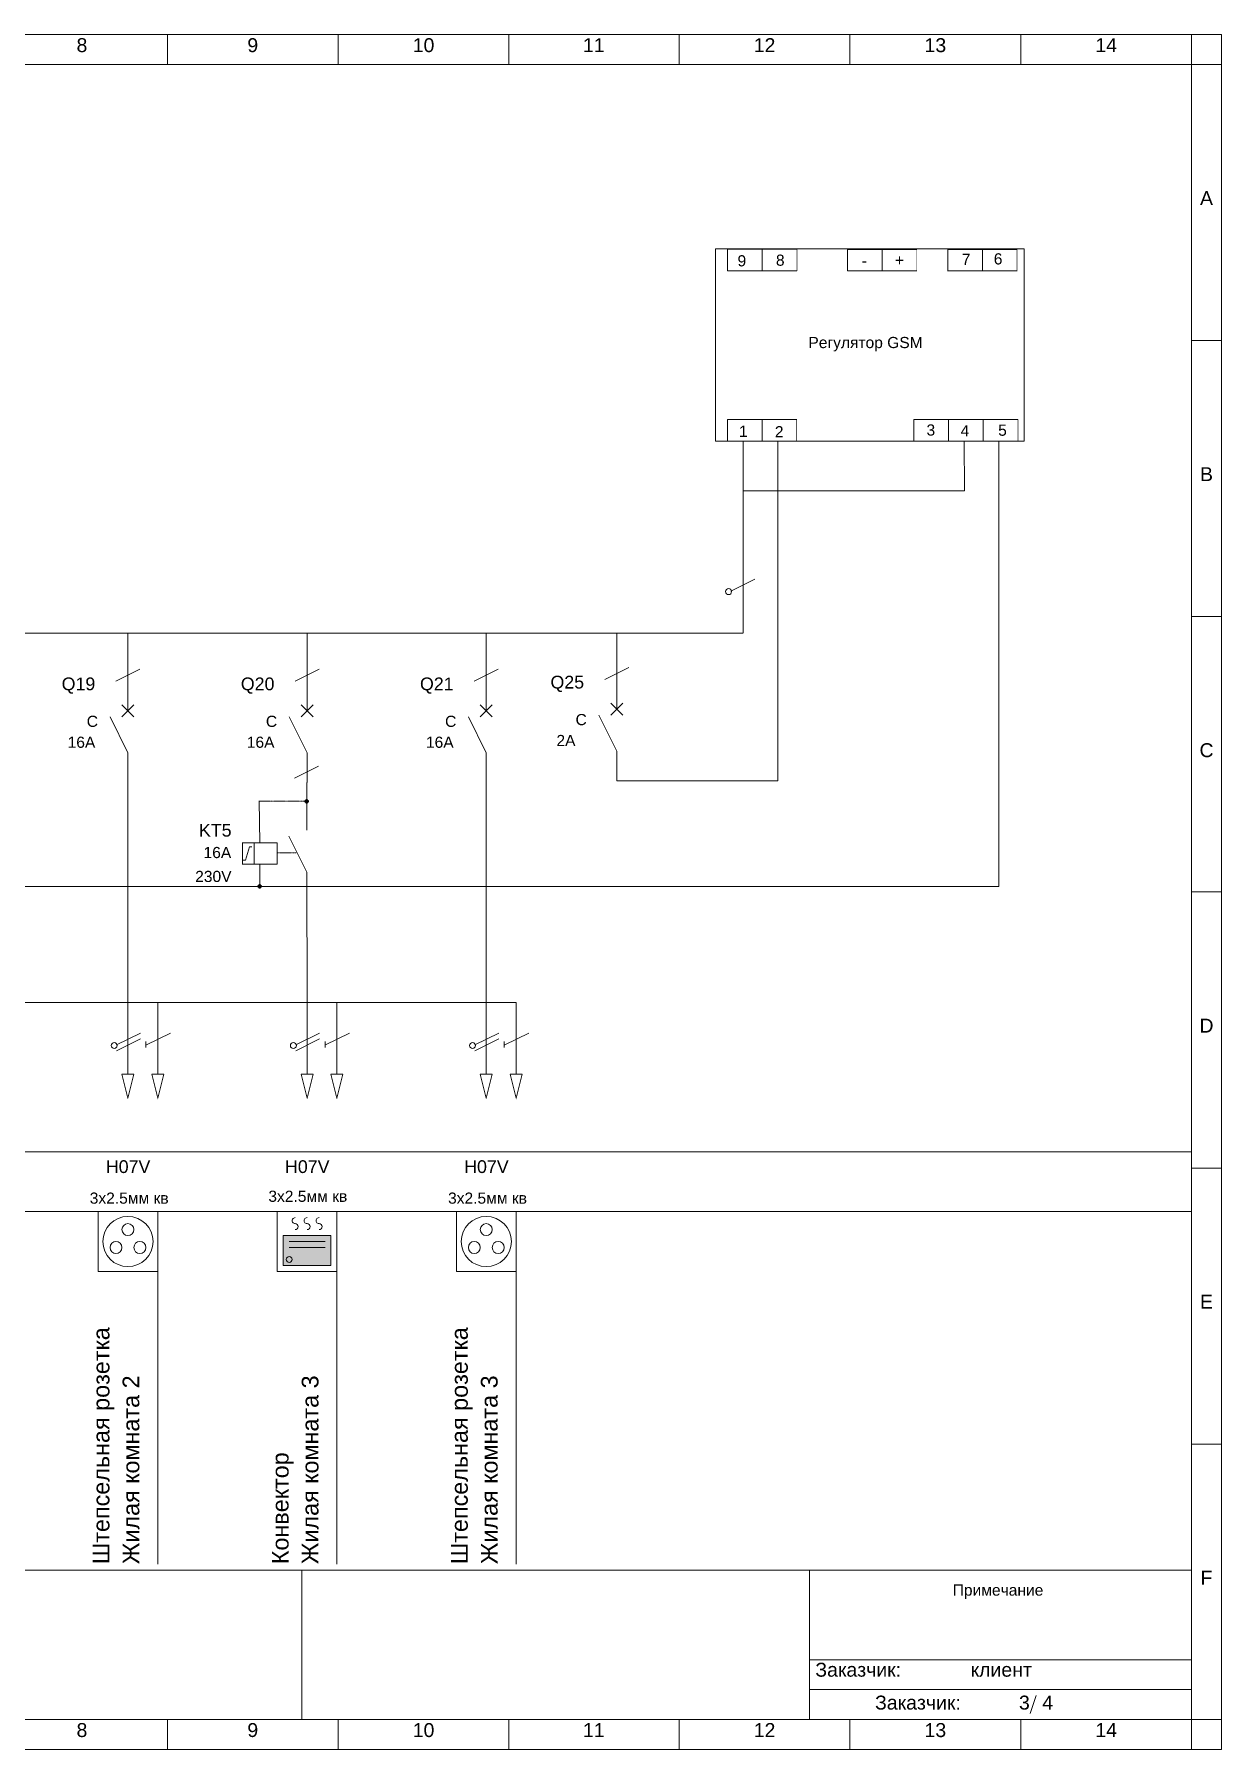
# Model space of a CAD drawing. Header units: inches. Extents: x 796 to 13390, y -2882 to -10.
# Drawn here: x 11401 to 13390, y -2881 to -10 of the extents above; entities that cross this region are included whole.
import ezdxf
from ezdxf.enums import TextEntityAlignment as Align

# ---------------------------------------------------------------- set-up
doc = ezdxf.new("R2010")
doc.units = ezdxf.units.IN
doc.header["$MEASUREMENT"] = 0
doc.linetypes.add('DASHED', pattern=[0.75, 0.5, -0.25])
doc.layers.get('0').update_dxf_attribs({"lineweight": 0})
doc.styles.add('Style101', font='arial.ttf')
doc.styles.add('Style105', font='arial.ttf')
doc.styles.add('Style109', font='arial.ttf')
doc.styles.add('Style125', font='arial.ttf')
doc.styles.add('Style13', font='arial.ttf')
doc.styles.add('Style135', font='arial.ttf')
doc.styles.add('Style147', font='arial.ttf')
doc.styles.add('Style149', font='arial.ttf')
doc.styles.add('Style25', font='arial.ttf')
doc.styles.add('Style255', font='arial.ttf')
doc.styles.add('Style257', font='arial.ttf')
doc.styles.add('Style261', font='arial.ttf')
doc.styles.add('Style263', font='arial.ttf')
doc.styles.add('Style265', font='arial.ttf')
doc.styles.add('Style267', font='arial.ttf')
doc.styles.add('Style269', font='arial.ttf')
doc.styles.add('Style271', font='arial.ttf')
doc.styles.add('Style273', font='arial.ttf')
doc.styles.add('Style277', font='arial.ttf')
doc.styles.add('Style279', font='arial.ttf')
doc.styles.add('Style281', font='arial.ttf')
doc.styles.add('Style285', font='arial.ttf')
doc.styles.add('Style287', font='arial.ttf')
doc.styles.add('Style289', font='arial.ttf')
doc.styles.add('Style293', font='arial.ttf')
doc.styles.add('Style295', font='arial.ttf')
doc.styles.add('Style297', font='arial.ttf')
doc.styles.add('Style299', font='arial.ttf')
doc.styles.add('Style301', font='arial.ttf')
doc.styles.add('Style315', font='arial.ttf')
doc.styles.add('Style319', font='arial.ttf')
doc.styles.add('Style321', font='arial.ttf')
doc.styles.add('Style323', font='arial.ttf')
doc.styles.add('Style59', font='arial.ttf')
doc.styles.add('Style61', font='arial.ttf')
doc.styles.add('Style63', font='arial.ttf')
doc.styles.add('Style65', font='arial.ttf')
doc.styles.add('Style67', font='arial.ttf')
doc.styles.add('Style69', font='arial.ttf')
doc.styles.add('Style71', font='arial.ttf')
doc.styles.add('Style73', font='arial.ttf')
doc.styles.add('Style75', font='arial.ttf')
doc.styles.add('Style77', font='arial.ttf')
doc.styles.add('Style79', font='arial.ttf')
doc.styles.add('Style81', font='arial.ttf')
doc.styles.add('Style83', font='arial.ttf')
doc.styles.add('Style85', font='arial.ttf')
doc.styles.add('Style89', font='arial.ttf')
doc.styles.add('Style93', font='arial.ttf')
doc.styles.add('Style97', font='arial.ttf')

msp = doc.modelspace()

# ---------------------------------------------------------------- hatches: boundary and pattern name
at = {"linetype": 'Continuous'}
msp.add_hatch(color=9, dxfattribs=at).paths.add_polyline_path([(11818.2, -2020), (11898.2, -2020), (11898.2, -2070), (11818.2, -2070)], flags=0)

# ---------------------------------------------------------------- linework, layer by layer
at = {"color": 7, "linetype": 'Continuous'}
for p, q in [((13389.2, -10), (9289.2, -10)), ((9289.2, -10), (13389.2, -10)), ((11624.2, -10), (11624.2, -60)), ((11910.2, -10), (11910.2, -60)), ((12196.2, -10), (12196.2, -60)), ((12481.2, -10), (12481.2, -60)), ((12767.2, -10), (12767.2, -60)), ((13053.2, -10), (13053.2, -60)), ((13339.2, -10), (13389.2, -10)), ((13339.2, -2880), (13339.2, -10)), ((13389.2, -2880), (13389.2, -10)), ((13389.2, -10), (13389.2, -60)), ((13389.2, -10), (13389.2, -2880)), ((13389.2, -60), (9289.2, -60)), ((12542.1, -368.5), (12542.1, -690.7)), ((12542.1, -368.5), (13058.8, -368.5)), ((12562.3, -369.2), (12620.3, -369.2)), ((12562.3, -405.2), (12562.3, -369.2)), ((12620.3, -369.2), (12678.3, -369.2)), ((12620.3, -405.2), (12620.3, -369.2)), ((12763.2, -369.6), (12821.2, -369.6)), ((12763.2, -405.6), (12763.2, -369.6)), ((12821.2, -369.6), (12879.2, -369.6)), ((12821.2, -405.6), (12821.2, -369.6)), ((12930.9, -369.6), (12988.9, -369.6)), ((12930.9, -405.6), (12930.9, -369.6)), ((12988.9, -369.6), (13046.9, -369.6)), ((12988.9, -405.6), (12988.9, -369.6)), ((13058.8, -368.5), (13058.8, -690.7)), ((12620.3, -405.2), (12562.3, -405.2)), ((12678.3, -405.2), (12620.3, -405.2)), ((12821.2, -405.6), (12763.2, -405.6)), ((12879.2, -405.6), (12821.2, -405.6)), ((12988.9, -405.6), (12930.9, -405.6)), ((13046.9, -405.6), (12988.9, -405.6)), ((13339.2, -522), (13389.2, -522)), ((12562.1, -654.4), (12620.1, -654.4)), ((12562.1, -690.4), (12562.1, -654.4)), ((12620.1, -654.4), (12678.1, -654.4)), ((12620.1, -690.4), (12620.1, -654.4)), ((12874.4, -654.3), (12932.4, -654.3)), ((12874.4, -690.3), (12874.4, -654.3)), ((12932.4, -654.3), (12990.4, -654.3)), ((12932.4, -690.3), (12932.4, -654.3)), ((12990.4, -654.3), (13048.4, -654.3)), ((12990.4, -690.3), (12990.4, -654.3)), ((12542.1, -690.7), (13058.8, -690.7)), ((12620.1, -690.4), (12562.1, -690.4)), ((12588.2, -691.1), (12588.2, -1012)), ((12678.1, -690.4), (12620.1, -690.4)), ((12646.4, -691.5), (12646.4, -1259.1)), ((12646.4, -691.5), (12646.4, -1259.1)), ((12932.4, -690.3), (12874.4, -690.3)), ((12990.4, -690.3), (12932.4, -690.3)), ((12958.9, -773.5), (12958.6, -689.9)), ((13048.4, -690.3), (12990.4, -690.3)), ((13016.2, -691), (13016.4, -1435.7)), ((12588.2, -773.5), (12958.9, -773.5)), ((12567.9, -941.3), (12607.9, -921.3)), ((13339.2, -984), (13389.2, -984)), ((11258.2, -1012), (11558.2, -1012)), ((11558.2, -1012), (11558.2, -1062)), ((11558.2, -1012), (11858.2, -1012)), ((11858.2, -1012), (11858.2, -1062)), ((11858.2, -1012), (12587.7, -1012)), ((12158.2, -1012), (12158.2, -1062)), ((12376.7, -1139.1), (12376.7, -1012)), ((11558.2, -1142), (11558.2, -1062)), ((11858.2, -1142), (11858.2, -1062)), ((12158.2, -1142), (12158.2, -1062)), ((11538.2, -1092), (11578.2, -1072)), ((11838.2, -1092), (11878.2, -1072)), ((12138.2, -1092), (12178.2, -1072)), ((12356.7, -1089.1), (12396.7, -1069.1)), ((11548.2, -1152), (11568.2, -1132)), ((11568.2, -1152), (11548.2, -1132)), ((11848.2, -1152), (11868.2, -1132)), ((11868.2, -1152), (11848.2, -1132)), ((12148.2, -1152), (12168.2, -1132)), ((12168.2, -1152), (12148.2, -1132)), ((12366.7, -1149.1), (12386.7, -1129.1)), ((12386.7, -1149.1), (12366.7, -1129.1)), ((11558.2, -1212), (11528.2, -1152)), ((11528.2, -1152), (11528.2, -1152)), ((11858.2, -1212), (11828.2, -1152)), ((11828.2, -1152), (11828.2, -1152)), ((12158.2, -1212), (12128.2, -1152)), ((12128.2, -1152), (12128.2, -1152)), ((12376.7, -1209.1), (12346.7, -1149.1)), ((12346.7, -1149.1), (12346.7, -1149.1)), ((11558.2, -1262), (11558.2, -1212)), ((11837.3, -1254.5), (11877.3, -1234.5)), ((11858.2, -1262), (11858.2, -1212)), ((12158.2, -1262), (12158.2, -1212)), ((12376.7, -1259.1), (12376.7, -1209.1)), ((11558.2, -1262), (11558.2, -1630)), ((11857.8, -1341.6), (11857.8, -1261.6)), ((12158.2, -1262), (12158.2, -1630)), ((12376.7, -1259.1), (12646.4, -1259.1)), ((11777.9, -1292.2), (11778.8, -1362.6)), ((11749.8, -1362.6), (11807.8, -1362.6)), ((11749.8, -1398.6), (11749.8, -1362.6)), ((11754.8, -1391.6), (11761.8, -1369.6)), ((11761.8, -1369.6), (11765.8, -1369.6)), ((11765.8, -1369.6), (11761.8, -1369.6)), ((11761.8, -1369.6), (11761.8, -1369.6)), ((11769.8, -1398.6), (11769.8, -1362.6)), ((11807.8, -1362.6), (11807.8, -1398.6)), ((11827.8, -1351.6), (11857.8, -1411.6)), ((11807.8, -1398.6), (11749.8, -1398.6)), ((11750.8, -1391.6), (11754.8, -1391.6)), ((11778.8, -1398.6), (11778.8, -1435.6)), ((11857.8, -1411.6), (11858.2, -1630)), ((9470.9, -1435.7), (13016.4, -1435.7)), ((11857.8, -1461.6), (11857.8, -1461.6)), ((13339.2, -1445), (13389.2, -1445)), ((9587.2, -1630), (12208.2, -1630)), ((11558.2, -1630), (11558.2, -1730)), ((11608.2, -1630), (11608.2, -1730)), ((11858.2, -1630), (11858.2, -1730)), ((11908.2, -1630), (11908.2, -1730)), ((12158.2, -1630), (12158.2, -1730)), ((12208.2, -1630), (12208.2, -1730)), ((11539.2, -1701), (11579.2, -1681)), ((11539.2, -1711), (11579.2, -1691)), ((11589.2, -1701), (11629.2, -1681)), ((11839.2, -1701), (11879.2, -1681)), ((11839.2, -1711), (11879.2, -1691)), ((11889.2, -1701), (11929.2, -1681)), ((12139.2, -1701), (12179.2, -1681)), ((12139.2, -1711), (12179.2, -1691)), ((12189.2, -1701), (12229.2, -1681)), ((11588.2, -1695), (11588.2, -1705)), ((11888.2, -1695), (11888.2, -1705)), ((12188.2, -1695), (12188.2, -1705)), ((11568.2, -1750), (11548.2, -1750)), ((11548.2, -1750), (11558.2, -1790)), ((11558.2, -1730), (11558.2, -1750)), ((11558.2, -1790), (11568.2, -1750)), ((11618.2, -1750), (11598.2, -1750)), ((11598.2, -1750), (11608.2, -1790)), ((11608.2, -1730), (11608.2, -1750)), ((11608.2, -1790), (11618.2, -1750)), ((11868.2, -1750), (11848.2, -1750)), ((11848.2, -1750), (11858.2, -1790)), ((11858.2, -1730), (11858.2, -1750)), ((11858.2, -1790), (11868.2, -1750)), ((11918.2, -1750), (11898.2, -1750)), ((11898.2, -1750), (11908.2, -1790)), ((11908.2, -1730), (11908.2, -1750)), ((11908.2, -1790), (11918.2, -1750)), ((12168.2, -1750), (12148.2, -1750)), ((12148.2, -1750), (12158.2, -1790)), ((12158.2, -1730), (12158.2, -1750)), ((12158.2, -1790), (12168.2, -1750)), ((12218.2, -1750), (12198.2, -1750)), ((12198.2, -1750), (12208.2, -1790)), ((12208.2, -1730), (12208.2, -1750)), ((12208.2, -1790), (12218.2, -1750)), ((11558.2, -1790), (11558.2, -1790)), ((11608.2, -1790), (11608.2, -1790)), ((11858.2, -1790), (11858.2, -1790)), ((11908.2, -1790), (11908.2, -1790)), ((12158.2, -1790), (12158.2, -1790)), ((12208.2, -1790), (12208.2, -1790)), ((9339.2, -1880), (13339.2, -1880)), ((13339.2, -1907), (13389.2, -1907)), ((13339.2, -1980), (9449.2, -1980)), ((11508.2, -1980), (11608.2, -1980)), ((11508.2, -2080), (11508.2, -1980)), ((11608.2, -1980), (11608.2, -2080)), ((11608.2, -1980), (11608.2, -2570)), ((11808.2, -1980), (11908.2, -1980)), ((11808.2, -2080), (11808.2, -1980)), ((11908.2, -1980), (11908.2, -2080)), ((11908.2, -1980), (11908.2, -2570)), ((12108.2, -1980), (12208.2, -1980)), ((12108.2, -2080), (12108.2, -1980)), ((12208.2, -1980), (12208.2, -2080)), ((12208.2, -1980), (12208.2, -2570)), ((11818.2, -2020), (11898.2, -2020)), ((11818.2, -2070), (11818.2, -2020)), ((11828.2, -2030), (11888.2, -2030)), ((11898.2, -2020), (11898.2, -2070)), ((11828.2, -2040), (11888.2, -2040)), ((11608.2, -2080), (11508.2, -2080)), ((11908.2, -2080), (11808.2, -2080)), ((11898.2, -2070), (11818.2, -2070)), ((12208.2, -2080), (12108.2, -2080)), ((13339.2, -2369), (13389.2, -2369)), ((9339.2, -2580), (13339.2, -2580)), ((9339.2, -2580), (13339.2, -2580)), ((11849.2, -2830), (11849.2, -2580)), ((12699.2, -2830), (12699.2, -2580)), ((12699.2, -2730), (13339.2, -2730)), ((12699.2, -2780), (13339.2, -2780)), ((13079.2, -2790), (13069.2, -2820)), ((9289.2, -2830), (13389.2, -2830)), ((11624.2, -2830), (11624.2, -2880)), ((11910.2, -2830), (11910.2, -2880)), ((12196.2, -2830), (12196.2, -2880)), ((12481.2, -2830), (12481.2, -2880)), ((12767.2, -2830), (12767.2, -2880)), ((13053.2, -2830), (13053.2, -2880)), ((13389.2, -2830), (13389.2, -2880)), ((9289.2, -2880), (13389.2, -2880)), ((13389.2, -2880), (9289.2, -2880)), ((13389.2, -2880), (13339.2, -2880))]:
    msp.add_line(p, q, dxfattribs=at)
at = {"color": 7, "linetype": 'DASHED'}
for p, q in [((11777.7, -1293.2), (11857, -1293.2)), ((11807.8, -1379.6), (11839.8, -1379.6))]:
    msp.add_line(p, q, dxfattribs=at)
at = {"color": 7, "linetype": 'Continuous', "const_width": 1}
for points in [[(9289.2, -2880), (13389.2, -2880), (13389.2, -10), (9289.2, -10), (9289.2, -2880)], [(9289.2, -10), (13389.2, -10), (13389.2, -60), (9289.2, -60), (9289.2, -10)], [(13339.2, -10), (13389.2, -10), (13389.2, -2880), (13339.2, -2880), (13339.2, -10)], [(12562.3, -369.2), (12620.3, -369.2), (12620.3, -405.2), (12562.3, -405.2), (12562.3, -369.2)], [(12620.3, -369.2), (12678.3, -369.2), (12678.3, -405.2), (12620.3, -405.2), (12620.3, -369.2)], [(12763.2, -369.6), (12821.2, -369.6), (12821.2, -405.6), (12763.2, -405.6), (12763.2, -369.6)], [(12821.2, -369.6), (12879.2, -369.6), (12879.2, -405.6), (12821.2, -405.6), (12821.2, -369.6)], [(12930.9, -369.6), (12988.9, -369.6), (12988.9, -405.6), (12930.9, -405.6), (12930.9, -369.6)], [(12988.9, -369.6), (13046.9, -369.6), (13046.9, -405.6), (12988.9, -405.6), (12988.9, -369.6)], [(12562.1, -654.4), (12620.1, -654.4), (12620.1, -690.4), (12562.1, -690.4), (12562.1, -654.4)], [(12620.1, -654.4), (12678.1, -654.4), (12678.1, -690.4), (12620.1, -690.4), (12620.1, -654.4)], [(12874.4, -654.3), (12932.4, -654.3), (12932.4, -690.3), (12874.4, -690.3), (12874.4, -654.3)], [(12932.4, -654.3), (12990.4, -654.3), (12990.4, -690.3), (12932.4, -690.3), (12932.4, -654.3)], [(12990.4, -654.3), (13048.4, -654.3), (13048.4, -690.3), (12990.4, -690.3), (12990.4, -654.3)], [(11749.8, -1362.6), (11807.8, -1362.6), (11807.8, -1398.6), (11749.8, -1398.6), (11749.8, -1362.6)], [(11568.2, -1750), (11548.2, -1750), (11558.2, -1790), (11558.2, -1790), (11568.2, -1750)], [(11618.2, -1750), (11598.2, -1750), (11608.2, -1790), (11608.2, -1790), (11618.2, -1750)], [(11868.2, -1750), (11848.2, -1750), (11858.2, -1790), (11858.2, -1790), (11868.2, -1750)], [(11918.2, -1750), (11898.2, -1750), (11908.2, -1790), (11908.2, -1790), (11918.2, -1750)], [(12168.2, -1750), (12148.2, -1750), (12158.2, -1790), (12158.2, -1790), (12168.2, -1750)], [(12218.2, -1750), (12198.2, -1750), (12208.2, -1790), (12208.2, -1790), (12218.2, -1750)], [(11508.2, -1980), (11608.2, -1980), (11608.2, -2080), (11508.2, -2080), (11508.2, -1980)], [(11808.2, -1980), (11908.2, -1980), (11908.2, -2080), (11808.2, -2080), (11808.2, -1980)], [(12108.2, -1980), (12208.2, -1980), (12208.2, -2080), (12108.2, -2080), (12108.2, -1980)], [(11818.2, -2020), (11898.2, -2020), (11898.2, -2070), (11818.2, -2070), (11818.2, -2020)], [(9289.2, -2830), (13389.2, -2830), (13389.2, -2880), (9289.2, -2880), (9289.2, -2830)]]:
    msp.add_lwpolyline(points, dxfattribs=at)
at = {"color": 7, "linetype": 'Continuous'}
for centre, major_axis in [((12563.9, -942.3), (0, 5)), ((11535.2, -1702), (0, 5)), ((11835.2, -1702), (0, 5)), ((12135.2, -1702), (0, 5)), ((11558.2, -2030), (0, 42)), ((11558.2, -2010), (0, 10)), ((12158.2, -2030), (0, 42)), ((12158.2, -2010), (0, 10)), ((11538.2, -2040), (0, 10)), ((11578.2, -2040), (0, 10)), ((12138.2, -2040), (0, 10)), ((12178.2, -2040), (0, 10)), ((11828.2, -2060), (0, 5))]:
    msp.add_ellipse(centre, major_axis=major_axis, ratio=1, dxfattribs=at)
at = {"color": 7, "linetype": 'Continuous', "lineweight": 100}
for centre in [(11857.5, -1293.3), (11778.8, -1435.6)]:
    msp.add_ellipse(centre, major_axis=(0, 1), ratio=1, dxfattribs=at)
at = {"color": 7, "linetype": 'Continuous'}
for centre, start_param, end_param in [((11838.2, -1995), 0, 3.141593), ((11838.2, -2005), 3.141593, 6.283185), ((11858.2, -1995), 0, 3.141593), ((11858.2, -2005), 3.141593, 6.283185), ((11878.2, -1995), 0, 3.141593), ((11878.2, -2005), 3.141593, 6.283185)]:
    msp.add_ellipse(centre, major_axis=(0, 5), ratio=1, start_param=start_param, end_param=end_param, dxfattribs=at)

# ---------------------------------------------------------------- texts
at = {"color": 7}
for s, height, style, p in [('8', 23.3, 'Style59', (11481.2, -16)), ('9', 23.3, 'Style63', (11767.2, -16)), ('10', 23.33, 'Style67', (12053.2, -16)), ('11', 23.33, 'Style71', (12338.2, -16)), ('12', 23.33, 'Style75', (12624.2, -16)), ('13', 23.33, 'Style79', (12910.2, -16)), ('14', 23.33, 'Style83', (13196.2, -16)), ('A', 23.3, 'Style109', (13364.2, -272)), ('B', 23.3, 'Style105', (13364.2, -734)), ('C', 23.3, 'Style101', (13364.2, -1196)), ('D', 23.3, 'Style97', (13364.2, -1657)), ('E', 23.3, 'Style93', (13364.2, -2119)), ('F', 23.3, 'Style89', (13364.2, -2581)), ('8', 23.3, 'Style61', (11481.2, -2836)), ('9', 23.3, 'Style65', (11767.2, -2836)), ('10', 23.33, 'Style69', (12053.2, -2836)), ('11', 23.33, 'Style73', (12338.2, -2836)), ('12', 23.33, 'Style77', (12624.2, -2836)), ('13', 23.33, 'Style81', (12910.2, -2836)), ('14', 23.33, 'Style85', (13196.2, -2836))]:
    msp.add_text(s, height=height, dxfattribs=dict(at, style=style)).set_placement(p, align=Align.TOP_CENTER)
for s, height, style, p in [('9', 18.7, 'Style293', (12578.9, -379.2)), ('8', 18.7, 'Style293', (12643.2, -378.2)), ('-', 18.7, 'Style293', (12787, -379.2)), ('+', 18.7, 'Style293', (12842.6, -378.2)), ('7', 18.7, 'Style293', (12954.4, -376.9)), ('6', 18.7, 'Style293', (13008, -376)), ('Регулятор GSM', 18.667, 'Style293', (12697.6, -516)), ('1', 18.7, 'Style293', (12581.3, -664.6)), ('2', 18.7, 'Style293', (12641.4, -665.3)), ('3', 18.7, 'Style293', (12895.4, -662.4)), ('4', 18.7, 'Style293', (12952.4, -663.7)), ('5', 18.7, 'Style293', (13015.3, -662.7)), ('Q19', 21.33, 'Style255', (11447.2, -1086)), ('Q20', 21.33, 'Style271', (11747.2, -1086)), ('Q21', 21.33, 'Style287', (12047.2, -1086)), ('Q25', 21.33, 'Style287', (12265.7, -1083.1)), ('C', 18.7, 'Style293', (12307.7, -1147.1)), ('C', 18.7, 'Style261', (11489.2, -1150)), ('C', 18.7, 'Style277', (11789.2, -1150)), ('C', 18.7, 'Style293', (12089.2, -1150)), ('16A', 18.67, 'Style257', (11457.2, -1185)), ('16A', 18.67, 'Style273', (11757.2, -1185)), ('16A', 18.67, 'Style289', (12057.2, -1185)), ('2A', 18.67, 'Style289', (12275.7, -1182.1)), ('KT5', 21.33, 'Style319', (11677.1, -1331)), ('16A', 18.67, 'Style321', (11684.8, -1369.6)), ('230V', 18.67, 'Style323', (11670.8, -1409.6)), ('H07V', 21.33, 'Style269', (11521.2, -1894)), ('H07V', 21.33, 'Style285', (11821.2, -1894)), ('H07V', 21.33, 'Style301', (12121.2, -1894)), ('3x2.5мм кв', 18.67, 'Style267', (11494.2, -1948)), ('3x2.5мм кв', 18.67, 'Style315', (11793.3, -1944.9)), ('3x2.5мм кв', 18.67, 'Style299', (12094.2, -1948)), ('Примечание', 18.67, 'Style135', (12939.2, -2604)), ('Заказчик:', 23.33, 'Style25', (12709.2, -2735)), ('клиент', 23.33, 'Style125', (12969.2, -2735)), ('Заказчик:', 23.33, 'Style13', (12809.2, -2790)), ('3', 23.3, 'Style147', (13050.2, -2790)), ('4', 23.3, 'Style149', (13089.2, -2790))]:
    msp.add_text(s, height=height, dxfattribs=dict(at, style=style)).set_placement(p, align=Align.TOP_LEFT)
for s, style, p in [('Штепсельная розетка', 'Style263', (11499.2, -2570)), ('Штепсельная розетка', 'Style295', (12099.2, -2570)), ('Жилая комната 2', 'Style265', (11549.2, -2570)), ('Жилая комната 3', 'Style281', (11849.2, -2570)), ('Жилая комната 3', 'Style297', (12149.2, -2570)), ('Конвектор', 'Style279', (11799.2, -2570))]:
    msp.add_text(s, height=28, rotation=90.0002, dxfattribs=dict(at, style=style)).set_placement(p, align=Align.TOP_LEFT)

doc.saveas('drawing.dxf')
